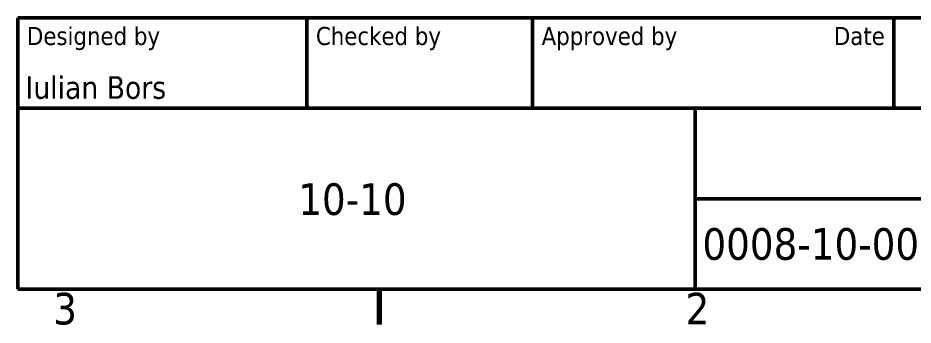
# Model space of a CAD drawing. Header units: millimetres. Extents: x -1205 to 1680, y -1175 to 1188.
# Drawn here: x 960 to 1356.5, y 24.1 to 160 of the extents above; entities that cross this region are included whole.
import ezdxf
from ezdxf.enums import TextEntityAlignment as Align

# ---------------------------------------------------------------- set-up
doc = ezdxf.new("R2010")
doc.units = ezdxf.units.MM
doc.header["$LTSCALE"] = 4
doc.layers.add('Border (ISO)', color=7, linetype='Continuous', lineweight=70)
doc.layers.add('Title (ISO)', color=7, linetype='Continuous', lineweight=50)
doc.styles.add('Note Text (ISO)', font='tahoma.ttf')
doc.styles.add('Text Style39', font='tahoma.ttf')
doc.styles.add('Text Style41', font='tahoma.ttf')

# ---------------------------------------------------------------- blocks, each defined once
blk = doc.blocks.new('Borders Default Border')
at = {"layer": 'Border (ISO)'}
blk.add_line((280, 10), (280, 6.1), dxfattribs=at)
at = {"layer": 'Border (ISO)', "char_height": 3.5, "attachment_point": 7, "style": 'Note Text (ISO)'}
for s, insert in [('3', (243.911, 6.026)), ('2', (313.939, 6.1))]:
    blk.add_mtext(s, dxfattribs=dict(at, insert=insert))
blk = doc.blocks.new('Title Blocks I.A.B')
at = {"layer": 'Title (ISO)'}
for p, q in [((270.071, 130), (100.071, 130)), ((100.071, 130), (100.071, 100)), ((132.071, 120), (132.071, 130)), ((157.071, 120), (157.071, 130)), ((197.071, 120), (197.071, 130)), ((100.071, 120), (270.071, 120)), ((175.071, 120), (175.071, 100)), ((270.071, 110), (175.071, 110)), ((100.071, 100), (270.071, 100))]:
    blk.add_line(p, q, dxfattribs=at)
at = {"layer": 'Title (ISO)', "style": 'Text Style41'}
for s, p in [('Designed by', (101.071, 129)), ('Checked by', (133.071, 129)), ('Approved by', (158.071, 129))]:
    blk.add_text(s, height=2, dxfattribs=at).set_placement(p, align=Align.TOP_LEFT)
blk.add_text('Date', height=2, dxfattribs=at).set_placement((196.071, 129), align=Align.TOP_RIGHT)
at = {"layer": 'Title (ISO)', "style": 'Text Style39'}
for tag, p in [('CHECKED_BY', (133.071, 121)), ('ENG_APPROVED_BY', (158.071, 121))]:
    blk.add_attdef(tag, text='', height=2.5, dxfattribs=at).set_placement(p, align=Align.BOTTOM_LEFT)
blk.add_attdef('ENG_APPROVAL_DATE', text='', height=2.5, dxfattribs=at).set_placement((196.071, 121), align=Align.BOTTOM_RIGHT)
at = {"layer": 'Title (ISO)'}
for tag, p, height, style in [('CREATION_DATE_001', (221.004, 121.544), 2.5, 'Text Style39'), ('AUTHOR_001', (100.915, 121.052), 2.5, 'Text Style39'), ('COMPANY_001', (131.116, 108.209), 3.5, 'Note Text (ISO)'), ('PART_NUMBER_001', (175.876, 103.25), 3.5, 'Note Text (ISO)')]:
    blk.add_attdef(tag, p, '', height=height, dxfattribs=dict(at, style=style))
at = {"layer": 'Title (ISO)', "style": 'Note Text (ISO)'}
for tag, p in [('TITLE', (222.571, 115)), ('REVISION_NUMBER', (242.571, 103.5))]:
    blk.add_attdef(tag, text='', height=3.5, dxfattribs=at).set_placement(p, align=Align.MIDDLE_CENTER)

msp = doc.modelspace()

# ---------------------------------------------------------------- block references
at = {"xscale": 4, "yscale": 4, "zscale": 4}
msp.add_blockref('Borders Default Border', (0, 0), dxfattribs=at)
ref = msp.add_blockref('Title Blocks I.A.B', (559.714, -360), dxfattribs=dict(xscale=4, yscale=4, zscale=4))
ref.add_attrib('PART_NUMBER_001', '0008-10-002', (1263.22, 53), dxfattribs={"layer": 'Title (ISO)', "height": 14, "style": 'Note Text (ISO)'})
ref.add_attrib('COMPANY_001', '10-10', (1084.179, 72.837), dxfattribs={"layer": 'Title (ISO)', "height": 14, "style": 'Note Text (ISO)'})
ref.add_attrib('AUTHOR_001', 'Iulian Bors', (963.375, 124.208), dxfattribs={"layer": 'Title (ISO)', "height": 10, "style": 'Text Style39'})

doc.saveas('drawing.dxf')
